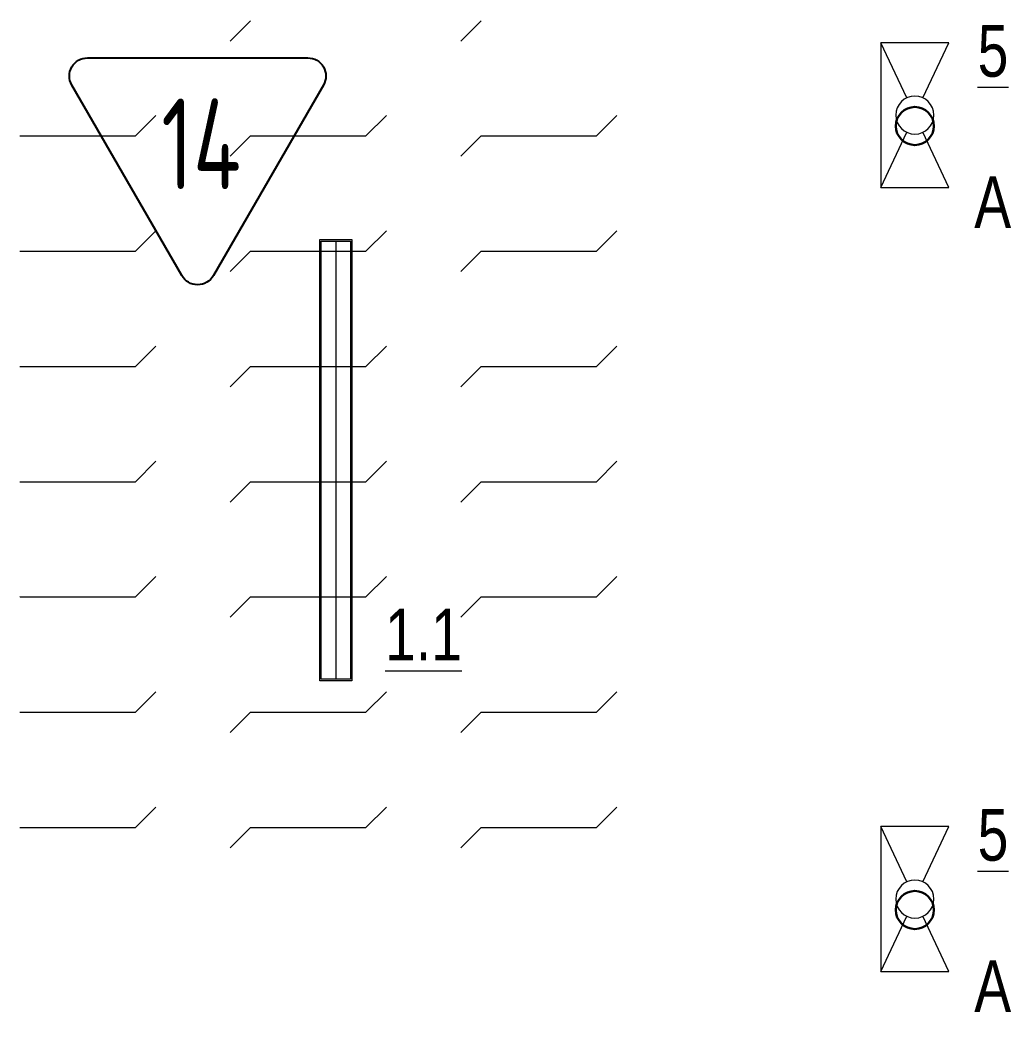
# Model space of a CAD drawing. Header units: millimetres. Extents: x -547274 to 397870, y -45599 to 141350.
# Drawn here: x -180474 to -177745, y 128116 to 130863 of the extents above; entities that cross this region are included whole.
import ezdxf

# ---------------------------------------------------------------- set-up
doc = ezdxf.new("R2010")
doc.units = ezdxf.units.MM
for name, color, linetype, lineweight in [('_ЭОМ_ОБЩ_Освещение_текст тип светильника', 172, 'Continuous', 50), ('_ЭОМ_светильник А', 1, 'Continuous', 35), ('_ЭОМ_светильник Р', 4, 'Continuous', 35)]:
    doc.layers.add(name, color=color, linetype=linetype, lineweight=lineweight)
doc.layers.add('АР_Потолок_Покраска', color=7, linetype='Continuous', lineweight=5, true_color=0x007399)
doc.styles.add('ISOCPEUR', font='isocpeur.ttf', dxfattribs={"height": 800})
doc.styles.add('ГОСТ', font='cad.shx', dxfattribs={"width": 0.8})

# ---------------------------------------------------------------- blocks, each defined once
blk = doc.blocks.new('ORIO LINE')
at = {"color": 0, "linetype": 'ByBlock', "lineweight": -2}
for p, q in [((-593.8, -4), (-593.8, 84)), ((-593.8, 84), (621.2, 84)), ((621.2, 84), (621.2, -4)), ((-590, 0), (-590, 80)), ((-590, 80), (617.3, 80)), ((617.3, 80), (617.3, 0)), ((617.3, 0), (-590, 0)), ((621.2, -4), (-593.8, -4))]:
    blk.add_line(p, q, dxfattribs=at)
blk.add_lwpolyline([(-590, 40), (617.3, 40)], dxfattribs=at)
blk = doc.blocks.new('ЭКРАН 9ВТ')
at = {"color": 0, "linetype": 'ByBlock', "lineweight": -2}
for points in [[(398.9, 376.1), (398.9, 0), (-398.9, 0), (-398.9, 376.1)], [(-398.9, 376.1), (-94.9, 232.8)], [(94.9, 232.8), (398.9, 376.1)], [(-398.9, 0), (-94.9, 143.3)], [(94.9, 143.3), (398.9, 0)]]:
    blk.add_lwpolyline(points, dxfattribs=at)
blk.add_circle((0, 188), 104.9, dxfattribs=at)

msp = doc.modelspace()

# ---------------------------------------------------------------- hatches: boundary and pattern name
at = {"layer": 'АР_Потолок_Покраска'}
h = msp.add_hatch(dxfattribs=at)
h.set_pattern_fill('FLEX', color=256, scale=50)
h.set_pattern_definition([(0, (-180473.9, 130860.68), (0, 317.5), [317.5, -317.5]), (45, (-180156.42, 130860.68), (0, 317.5), [79.375, -290.263, 79.375, -449.013])])
h.paths.add_polyline_path([(-180473.9, 130860.7), (-178774.3, 130860.7), (-178773.9, 128479.5), (-180473.9, 128480.2)])

# ---------------------------------------------------------------- linework, layer by layer
msp.add_lwpolyline([(-180287.8, 130758.4), (-179681.6, 130758.4, -0.577349), (-179638.3, 130683.4), (-179941.4, 130158.4, -0.577354), (-180028, 130158.4), (-180331.1, 130683.4, -0.577349), (-180287.8, 130758.4, -0.000002)], format="xyb")
at = {"layer": '_ЭОМ_светильник Р', "lineweight": 30}
for centre in [(-178009.9, 130570.6), (-178009.9, 128411.1)]:
    msp.add_circle(centre, 52.4, dxfattribs=at)

# ---------------------------------------------------------------- block references
at = {"layer": '_ЭОМ_светильник А', "color": 18, "lineweight": 18, "ltscale": 100, "true_color": 0x000000, "xscale": -0.5, "yscale": 0.5, "zscale": 0.5, "rotation": 270}
for p in [(-178103.9, 130600.7), (-178103.9, 128441.2)]:
    msp.add_blockref('ЭКРАН 9ВТ', p, dxfattribs=at)
at = {"layer": '_ЭОМ_светильник Р', "color": 18, "lineweight": 18, "true_color": 0x000000, "rotation": 269.9999999999999}
msp.add_blockref('ORIO LINE', (-179644.1, 129663.8), dxfattribs=at)

# ---------------------------------------------------------------- texts
at = {"insert": (-180084.7, 130646.3), "char_height": 250, "width": 294.334, "attachment_point": 1, "style": 'ISOCPEUR'}
msp.add_mtext('{\\W0.7;14}', dxfattribs=at)
at = {"layer": '_ЭОМ_ОБЩ_Освещение_текст тип светильника', "color": 18, "lineweight": 18, "ltscale": 40, "true_color": 0x000000, "char_height": 142.19, "width": 55.872, "attachment_point": 1, "style": 'ГОСТ', "bg_fill": 3, "box_fill_scale": 1.1, "bg_fill_color": 256, "bg_fill_transparency": 0}
for insert in [(-177837, 130848.6, 0), (-177837, 128689.1, 0)]:
    msp.add_mtext('{\\L5}', dxfattribs=dict(at, insert=insert))
at = {"layer": '_ЭОМ_светильник А', "color": 18, "lineweight": 18, "ltscale": 100, "true_color": 0x000000, "char_height": 142.2, "width": 86.044, "attachment_point": 1, "style": 'ГОСТ', "bg_fill": 3, "box_fill_scale": 1.1, "bg_fill_color": 256, "bg_fill_transparency": 0}
for insert in [(-177846.2, 130432.1, 0), (-177846.2, 128272.6, 0)]:
    msp.add_mtext('А', dxfattribs=dict(at, insert=insert))

# ---------------------------------------------------------------- next in the draw order: texts
at = {"layer": '_ЭОМ_ОБЩ_Освещение_текст тип светильника', "color": 18, "lineweight": 18, "ltscale": 40, "true_color": 0x000000, "insert": (-179468.5, 129240.7), "char_height": 142.19, "width": 46.118, "attachment_point": 1, "style": 'ГОСТ', "bg_fill": 3, "box_fill_scale": 1.1, "bg_fill_color": 256, "bg_fill_transparency": 0}
msp.add_mtext('{\\L1.1}', dxfattribs=at)

doc.saveas('drawing.dxf')
